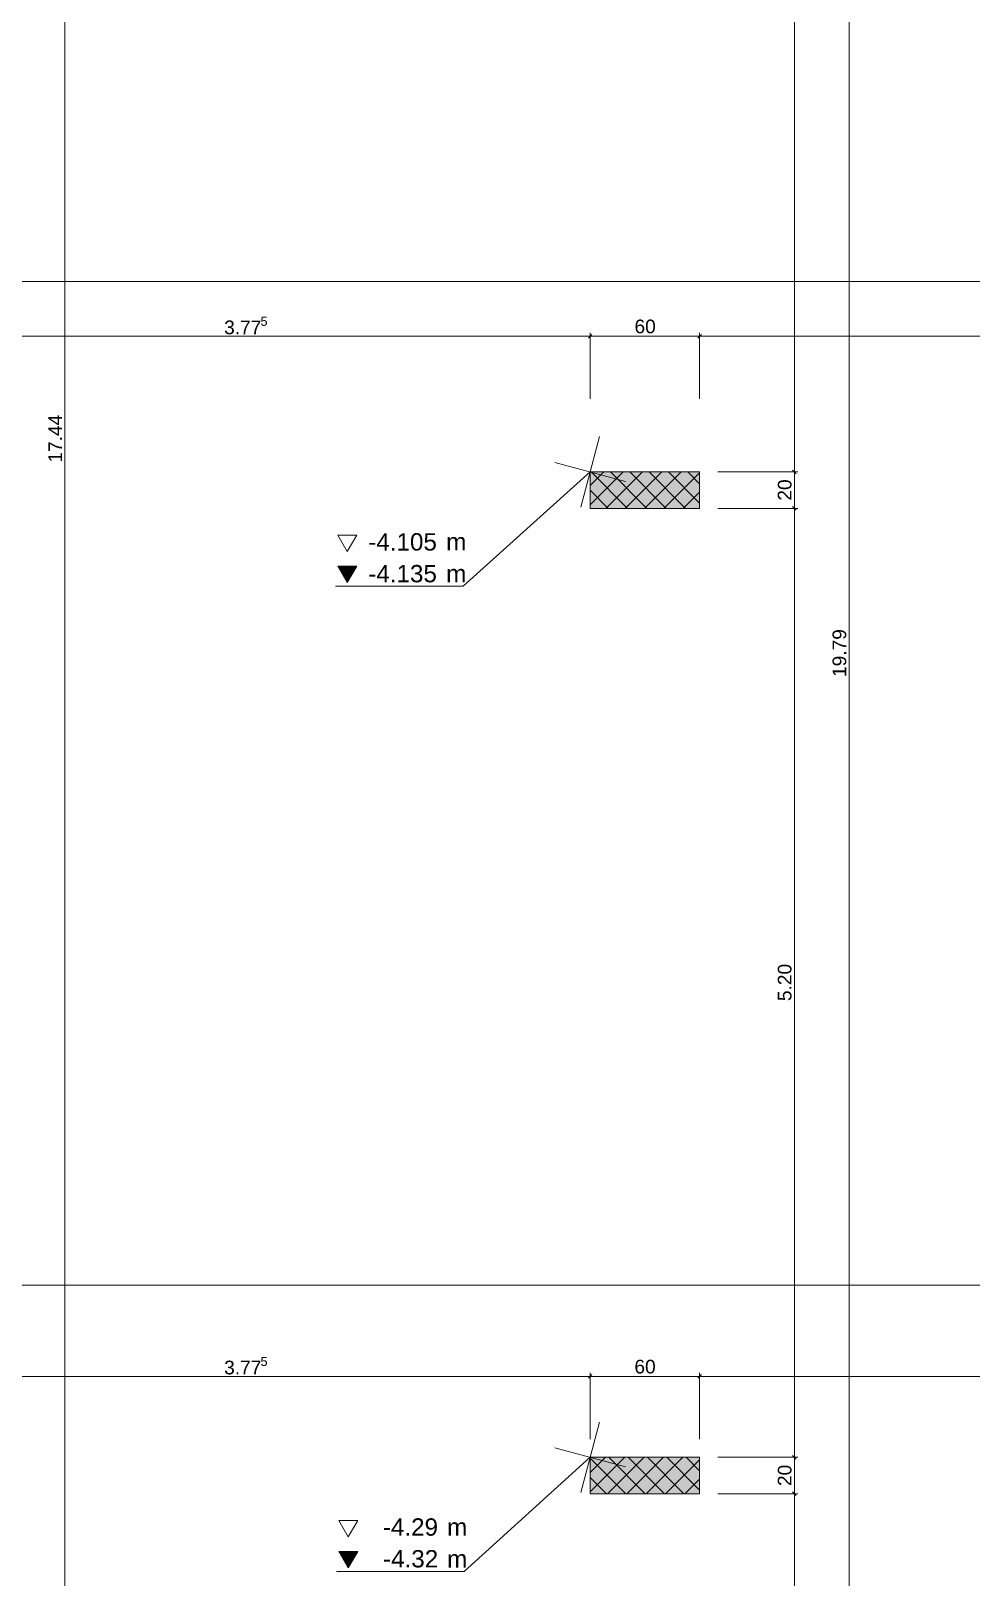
# Model space of a CAD drawing. Extents: x 0 to 1189, y 0 to 841.
# Drawn here: x 180.5 to 283.6, y 152 to 321.5 of the extents above; entities that cross this region are included whole.
import ezdxf
from ezdxf.lldxf.tags import DXFTag

# ---------------------------------------------------------------- set-up
doc = ezdxf.new("R2010")
doc.units = 0
doc.layers.get('0').update_dxf_attribs({"lineweight": 35})
for name, color, linetype, lineweight in [('211.5 Stahlbeton Kontur', 7, 'Continuous', 25), ('211.5 Stahlbeton Schraffur', 7, 'Continuous', 25), ('Bemassung', 7, 'Continuous', 25), ('Höhenkoten', 7, 'Continuous', 25)]:
    doc.layers.add(name, color=color, linetype=linetype, lineweight=lineweight)
doc.styles.get("Standard").update_dxf_attribs({"font": 'arial.ttf'})
tags = doc.linetypes.add('Wipeout_Contour', pattern=[1, 0, -1]).pattern_tags.tags
tags[6:7] = [DXFTag(74, 4), DXFTag(75, 0), DXFTag(340, '0'), DXFTag(46, 1.0), DXFTag(50, 0.0), DXFTag(44, 0.0), DXFTag(45, 0.0)]
tags[4:5] = [DXFTag(74, 4), DXFTag(75, 0), DXFTag(340, '0'), DXFTag(46, 1.0), DXFTag(50, 0.0), DXFTag(44, 0.0), DXFTag(45, 0.0)]

# ---------------------------------------------------------------- blocks, each defined once
blk = doc.blocks.new('Referenz-A0SO6TOG06', base_point=(4.4, 96.7))
at = {"layer": '211.5 Stahlbeton Kontur', "color": 0, "lineweight": 18}
for p, q in [((253.83, 273.14), (241.83, 273.14)), ((241.83, 273.14), (241.83, 269.14)), ((253.83, 269.14), (253.83, 273.14)), ((241.83, 269.14), (253.83, 269.14)), ((241.83, 165.14), (253.83, 165.14)), ((241.83, 161.14), (241.83, 165.14)), ((253.83, 165.14), (253.83, 161.14)), ((253.83, 161.14), (241.83, 161.14))]:
    blk.add_line(p, q, dxfattribs=at)
at = {"layer": '211.5 Stahlbeton Schraffur', "color": 0, "linetype": 'Wipeout_Contour', "lineweight": 0, "ltscale": 17.71611}
for p, q in [((253.83, 273.14), (241.83, 273.14)), ((241.83, 273.14), (241.83, 269.14)), ((253.83, 269.14), (253.83, 273.14)), ((241.83, 269.14), (253.83, 269.14))]:
    blk.add_line(p, q, dxfattribs=at)
at = {"layer": '211.5 Stahlbeton Schraffur', "color": 0, "lineweight": 13}
for p, q in [((241.83, 271.66), (243.31, 273.14)), ((241.83, 269.54), (245.43, 273.14)), ((245.93, 269.14), (241.93, 273.14)), ((243.55, 269.14), (247.55, 273.14)), ((248.05, 269.14), (244.05, 273.14)), ((245.67, 269.14), (249.67, 273.14)), ((250.17, 269.14), (246.17, 273.14)), ((247.79, 269.14), (251.79, 273.14)), ((252.29, 269.14), (248.29, 273.14)), ((249.92, 269.14), (253.83, 273.05)), ((253.83, 269.72), (250.41, 273.14)), ((253.83, 271.84), (252.54, 273.14)), ((243.81, 269.14), (241.83, 271.12)), ((252.04, 269.14), (253.83, 270.93)), ((241.83, 163.47), (243.5, 165.14)), ((241.83, 161.35), (245.62, 165.14)), ((245.74, 161.14), (241.83, 165.05)), ((243.74, 161.14), (247.74, 165.14)), ((247.86, 161.14), (243.86, 165.14)), ((245.86, 161.14), (249.86, 165.14)), ((249.98, 161.14), (245.98, 165.14)), ((247.98, 161.14), (251.98, 165.14)), ((252.11, 161.14), (248.11, 165.14)), ((250.1, 161.14), (253.83, 164.86)), ((253.83, 161.54), (250.23, 165.14)), ((253.83, 163.66), (252.35, 165.14)), ((243.62, 161.14), (241.83, 162.93)), ((252.22, 161.14), (253.83, 162.74))]:
    blk.add_line(p, q, dxfattribs=at)
at = {"layer": '211.5 Stahlbeton Schraffur', "color": 0, "linetype": 'Wipeout_Contour', "lineweight": 0, "ltscale": 15.950231}
for p, q in [((253.83, 165.14), (241.83, 165.14)), ((241.83, 165.14), (241.83, 161.14)), ((253.83, 161.14), (253.83, 165.14)), ((241.83, 161.14), (253.83, 161.14))]:
    blk.add_line(p, q, dxfattribs=at)
at = {"layer": '211.5 Stahlbeton Schraffur', "color": 7, "linetype": 'Wipeout_Contour', "lineweight": 0, "ltscale": 17.71611, "true_color": 0xffffff}
for points in [[(253.83, 269.14), (241.83, 269.14), (253.83, 273.14)], [(241.83, 269.14), (253.83, 273.14), (241.83, 273.14)], [(253.83, 273.14), (241.83, 273.14), (241.83, 273.14)], [(253.83, 269.14), (253.83, 269.14), (241.83, 269.14)]]:
    blk.add_solid(points, dxfattribs=at)
at = {"layer": '211.5 Stahlbeton Schraffur', "color": 7, "linetype": 'Wipeout_Contour', "lineweight": 0, "ltscale": 15.950231, "true_color": 0xffffff}
for points in [[(253.83, 161.14), (241.83, 161.14), (253.83, 165.14)], [(241.83, 161.14), (253.83, 165.14), (241.83, 165.14)], [(253.83, 165.14), (241.83, 165.14), (241.83, 165.14)], [(253.83, 161.14), (253.83, 161.14), (241.83, 161.14)]]:
    blk.add_solid(points, dxfattribs=at)
at = {"layer": 'Bemassung', "color": 0, "lineweight": 13}
for p, q in [((184.23, 297), (184.23, 451.13)), ((270.23, 297), (270.23, 451.13)), ((264.23, 377.14), (264.23, 297)), ((184.23, 102.34), (184.23, 297)), ((264.23, 297), (264.23, 273.14)), ((270.23, 96.7), (270.23, 297)), ((166.34, 294), (809.83, 294)), ((241.63, 287.8), (242.03, 288.2)), ((242.03, 288.2), (241.63, 287.8)), ((241.83, 288.38), (241.83, 281.14)), ((241.83, 281.14), (241.83, 288.38)), ((254.03, 288.2), (253.63, 287.8)), ((253.63, 287.8), (254.03, 288.2)), ((253.83, 281.14), (253.83, 288.38)), ((253.83, 281.14), (253.83, 288.38)), ((241.83, 288), (166.34, 288)), ((241.53, 288), (241.83, 288)), ((242.13, 288), (241.83, 288)), ((241.83, 288), (253.83, 288)), ((253.53, 288), (253.83, 288)), ((253.83, 288), (405.83, 288)), ((253.83, 288), (254.13, 288)), ((255.83, 273.14), (264.6, 273.14)), ((255.83, 273.14), (264.6, 273.14)), ((264.03, 273.34), (264.43, 272.94)), ((264.43, 272.94), (264.03, 273.34)), ((264.23, 273.44), (264.23, 273.14)), ((264.23, 273.14), (264.23, 272.84)), ((264.23, 273.14), (264.23, 269.14)), ((264.23, 269.14), (264.23, 269.44)), ((264.6, 269.14), (255.83, 269.14)), ((255.83, 269.14), (264.6, 269.14)), ((264.43, 268.94), (264.03, 269.34)), ((264.03, 269.34), (264.43, 268.94)), ((264.23, 165.14), (264.23, 269.14)), ((264.23, 269.14), (264.23, 268.84)), ((166.33, 184), (809.82, 184)), ((166.33, 174), (241.83, 174)), ((241.53, 174), (241.83, 174)), ((241.63, 173.8), (242.03, 174.2)), ((242.03, 174.2), (241.63, 173.8)), ((241.83, 167.14), (241.83, 174.38)), ((241.83, 167.14), (241.83, 174.38)), ((241.83, 174), (242.13, 174)), ((241.83, 174), (253.83, 174)), ((253.53, 174), (253.83, 174)), ((254.03, 174.2), (253.63, 173.8)), ((253.63, 173.8), (254.03, 174.2)), ((253.83, 167.14), (253.83, 174.38)), ((253.83, 167.14), (253.83, 174.38)), ((253.83, 174), (405.83, 174)), ((253.83, 174), (254.13, 174)), ((264.6, 165.14), (255.83, 165.14)), ((255.83, 165.14), (264.6, 165.14)), ((264.03, 165.34), (264.43, 164.94)), ((264.43, 164.94), (264.03, 165.34)), ((264.23, 165.44), (264.23, 165.14)), ((264.23, 164.84), (264.23, 165.14)), ((264.23, 165.14), (264.23, 161.14)), ((264.6, 161.14), (255.83, 161.14)), ((255.83, 161.14), (264.6, 161.14)), ((264.43, 160.94), (264.03, 161.34)), ((264.03, 161.34), (264.43, 160.94)), ((264.23, 161.14), (264.23, 161.44)), ((264.23, 102.34), (264.23, 161.14)), ((264.23, 161.14), (264.23, 160.84))]:
    blk.add_line(p, q, dxfattribs=at)
at = {"layer": 'Höhenkoten', "color": 0, "lineweight": 13}
for p, q in [((242.87, 277), (240.8, 269.28)), ((241.83, 273.14), (227.92, 260.61)), ((237.97, 274.17), (245.69, 272.1)), ((214.16, 266.21), (215.2, 264.41)), ((216.24, 266.21), (214.16, 266.21)), ((215.2, 264.41), (216.24, 266.21)), ((214.16, 262.81), (215.2, 261.01)), ((216.24, 262.81), (214.16, 262.81)), ((215.2, 261.01), (216.24, 262.81)), ((227.92, 260.61), (213.92, 260.61)), ((242.86, 169), (240.79, 161.28)), ((237.96, 166.17), (245.69, 164.1)), ((241.83, 165.14), (228.02, 152.64)), ((214.26, 158.23), (215.3, 156.43)), ((216.34, 158.23), (214.26, 158.23)), ((215.3, 156.43), (216.34, 158.23)), ((214.26, 154.83), (215.3, 153.03)), ((216.34, 154.83), (214.26, 154.83)), ((215.3, 153.03), (216.34, 154.83)), ((228.02, 152.64), (214.02, 152.64))]:
    blk.add_line(p, q, dxfattribs=at)
for points in [[(215.2, 261.01), (215.2, 262.81), (214.16, 262.81)], [(215.2, 261.01), (216.24, 262.81), (215.2, 262.81)], [(215.3, 153.03), (215.3, 154.83), (214.26, 154.83)], [(215.3, 153.03), (216.34, 154.83), (215.3, 154.83)]]:
    blk.add_solid(points, dxfattribs=at)
at = {"layer": 'Bemassung', "color": 0, "linetype": 'Continuous', "lineweight": 13, "ltscale": 0.13, "attachment_point": 1}
for s, insert, char_height in [('{\\fArial;5}', (205.69, 290.14), 0.99), ('{\\fArial;60}', (246.69, 289.83), 1.5), ('{\\fArial;3.77}', (201.7, 289.73), 1.5), ('{\\fArial;3.77}', (201.7, 175.73), 1.5), ('{\\fArial;5}', (205.69, 176.14), 0.99), ('{\\fArial;60}', (246.68, 175.83), 1.5)]:
    blk.add_mtext(s, dxfattribs=dict(at, insert=insert, char_height=char_height))
at = {"layer": 'Bemassung', "color": 0, "linetype": 'Continuous', "lineweight": 13, "ltscale": 0.13, "char_height": 1.5, "attachment_point": 1, "rotation": 90}
for s, insert in [('{\\fArial;17.44}', (182.43, 274.16)), ('{\\fArial;20}', (262.4, 269.99)), ('{\\fArial;19.79}', (268.4, 250.66)), ('{\\fArial;5.20}', (262.4, 215.14)), ('{\\fArial;20}', (262.4, 161.99))]:
    blk.add_mtext(s, dxfattribs=dict(at, insert=insert))
at = {"layer": 'Höhenkoten', "color": 0, "lineweight": 13, "char_height": 1.9, "attachment_point": 1}
for s, insert in [('{\\fArial;-4.105}', (217.5, 266.42)), ('{\\fArial;m}', (226.04, 266.43)), ('{\\fArial;-4.135}', (217.5, 262.94)), ('{\\fArial;m}', (226.04, 262.94)), ('{\\fArial;-4.29}', (219.1, 158.45)), ('{\\fArial;m}', (226.14, 158.45)), ('{\\fArial;-4.32}', (219.12, 154.97)), ('{\\fArial;m}', (226.14, 154.96))]:
    blk.add_mtext(s, dxfattribs=dict(at, insert=insert))

msp = doc.modelspace()

# ---------------------------------------------------------------- block references
at = {"color": 8, "lineweight": 25, "ltscale": 0.25, "true_color": 0x808080}
msp.add_blockref('Referenz-A0SO6TOG06', (4.4, 96.7), dxfattribs=at)

doc.saveas('drawing.dxf')
